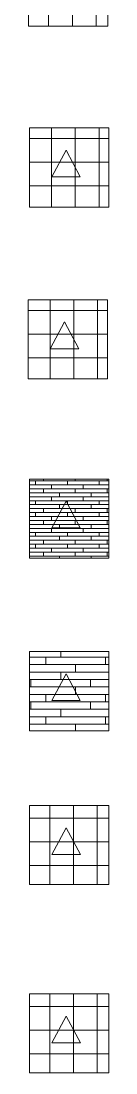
# Model space of a CAD drawing. Header units: millimetres. Extents: x -10915 to 60194, y -32941 to 46712.
# Drawn here: x 58153 to 60194, y -32941 to -6360 of the extents above; entities that cross this region are included whole.
import ezdxf

# ---------------------------------------------------------------- set-up
doc = ezdxf.new("R2010")
doc.units = ezdxf.units.MM
doc.layers.add('Линии', color=7, linetype='Continuous', lineweight=9, true_color=0x00a600)
doc.layers.add('Узлы', color=7, linetype='Continuous', lineweight=18)

msp = doc.modelspace()

# ---------------------------------------------------------------- hatches: boundary and pattern name
at = {"layer": 'Узлы', "lineweight": 9, "true_color": 0xc0c0c0}
h = msp.add_hatch(dxfattribs=at)
h.set_pattern_fill('FP_101', color=9, style=0, pattern_type=2)
h.set_pattern_definition([(270, (55070.4, -3612.2), (600, 4e-14), []), (0, (55070.4, -3612.2), (0, 600), [])])
h.paths.add_polyline_path([(58189.398, -6493.108), (60165.684, -6493.108), (60165.684, -4493.108), (58165.684, -4493.108), (58165.684, -6493.108)])
h = msp.add_hatch(dxfattribs=at)
h.set_pattern_fill('FP_96', color=9, style=0, pattern_type=2)
h.set_pattern_definition([(0, (56344.8, -14128.55), (0, 600), []), (90, (56344.8, -14128.55), (-600, 4e-14), [])])
h.paths.add_polyline_path([(58189.398, -11060.137), (60189.398, -11060.137), (60189.398, -9060.137), (58189.398, -9060.137)])
h = msp.add_hatch(dxfattribs=at)
h.set_pattern_fill('FP_97', color=9, style=0, pattern_type=2)
h.set_pattern_definition([(0, (56308.2, -18471.1), (0, 600), []), (90, (56308.2, -18471.1), (-600, 4e-14), [])])
h.paths.add_polyline_path([(60152.82, -15402.684), (60152.82, -13402.684), (58152.82, -13402.684), (58152.82, -15402.684), (58189.398, -15402.684)])
at = {"layer": 'Узлы', "lineweight": 9, "true_color": 0x808080}
h = msp.add_hatch(dxfattribs=at)
h.set_pattern_fill('FP_98', color=8, style=0, pattern_type=2)
h.set_pattern_definition([(0, (56344.77, -22980.72), (0, 100), []), (90, (56344.77, -22980.72), (-200, 200), [100, -700]), (90, (56744.77, -22880.72), (-200, 200), [100, -700])])
h.paths.add_polyline_path([(60189.398, -19932.312), (60189.398, -17932.312), (58189.398, -17932.312), (58189.398, -19932.312), (60165.684, -19932.312)])
at = {"layer": 'Узлы', "lineweight": 9, "true_color": 0xc0c0c0}
h = msp.add_hatch(dxfattribs=at)
h.set_pattern_fill('FP_102', color=9, style=0, pattern_type=2)
h.set_pattern_definition([(0, (56344.77, -27322.59), (0, 188), []), (90, (56344.77, -27322.6), (-376, 376), [188, -1316]), (90, (57096.77, -27134.6), (-376, 376), [188, -1316])])
h.paths.add_polyline_path([(58189.398, -24291.776), (60189.398, -24291.776), (60189.398, -22291.776), (58189.398, -22291.776)])
at = {"layer": 'Узлы', "lineweight": 9, "true_color": 0x808080}
h = msp.add_hatch(dxfattribs=at)
h.set_pattern_fill('FP_99', color=8, style=0, pattern_type=2)
h.set_pattern_definition([(270, (55098.4, -25300.75), (600, 4e-14), []), (0, (55098.4, -25300.75), (0, 600), [])])
h.paths.add_polyline_path([(60165.684, -28181.667), (60193.699, -28181.667), (60193.699, -26181.667), (58193.699, -26181.667), (58193.699, -28181.667), (60152.82, -28181.667)])
h = msp.add_hatch(dxfattribs=at)
h.set_pattern_fill('FP_100', color=8, style=0, pattern_type=2)
h.set_pattern_definition([(270, (55098.4, -30059.64), (600, 4e-14), []), (0, (55098.4, -30059.64), (0, 600), [])])
h.paths.add_polyline_path([(60165.684, -32940.559), (60193.699, -32940.559), (60193.699, -30940.559), (58193.699, -30940.559), (58193.699, -32940.559), (60152.82, -32940.559)])

# ---------------------------------------------------------------- linework, layer by layer
at = {"layer": 'Линии', "color": 7}
for p, q in [((58165.684, -4493.108), (58165.684, -6493.108)), ((60165.684, -6493.108), (60165.684, -4493.108)), ((58165.684, -6493.108), (60165.684, -6493.108)), ((60189.398, -9060.137), (58189.398, -9060.137)), ((58189.398, -9060.137), (58189.398, -11060.137)), ((60189.398, -11060.137), (60189.398, -9060.137)), ((58189.398, -11060.137), (60189.398, -11060.137)), ((60152.82, -13402.684), (58152.82, -13402.684)), ((58152.82, -13402.684), (58152.82, -15402.684)), ((60152.82, -15402.684), (60152.82, -13402.684)), ((58152.82, -15402.684), (60152.82, -15402.684)), ((60189.398, -17932.312), (58189.398, -17932.312)), ((58189.398, -17932.312), (58189.398, -19932.312)), ((60189.398, -19932.312), (60189.398, -17932.312)), ((58189.398, -19932.312), (60189.398, -19932.312)), ((60189.398, -22291.776), (58189.398, -22291.776)), ((58189.398, -22291.776), (58189.398, -24291.776)), ((60189.398, -24291.776), (60189.398, -22291.776)), ((58189.398, -24291.776), (60189.398, -24291.776)), ((60193.699, -26181.667), (58193.699, -26181.667)), ((58193.699, -26181.667), (58193.699, -28181.667)), ((60193.699, -28181.667), (60193.699, -26181.667)), ((58193.699, -28181.667), (60193.699, -28181.667)), ((60193.699, -30940.559), (58193.699, -30940.559)), ((58193.699, -30940.559), (58193.699, -32940.559)), ((60193.699, -32940.559), (60193.699, -30940.559)), ((58193.699, -32940.559), (60193.699, -32940.559))]:
    msp.add_line(p, q, dxfattribs=at)
at = {"layer": 'Линии', "color": 1, "true_color": 0xff0000}
for p, q in [((58751.307, -10297.993), (59111.307, -9620.932)), ((59471.307, -10297.993), (59111.307, -9620.932)), ((58751.307, -10297.993), (59471.307, -10297.993)), ((58714.729, -14640.541), (59074.729, -13963.479)), ((59434.729, -14640.541), (59074.729, -13963.479)), ((58714.729, -14640.541), (59434.729, -14640.541)), ((58751.307, -19170.169), (59111.307, -18493.107)), ((59471.307, -19170.169), (59111.307, -18493.107)), ((58751.307, -19170.169), (59471.307, -19170.169)), ((58751.307, -23529.632), (59111.307, -22852.571)), ((59471.307, -23529.632), (59111.307, -22852.571)), ((58751.307, -23529.632), (59471.307, -23529.632)), ((58755.608, -27419.523), (59115.608, -26742.462)), ((59475.608, -27419.523), (59115.608, -26742.462)), ((58755.608, -27419.523), (59475.608, -27419.523)), ((58755.608, -32178.415), (59115.608, -31501.354)), ((59475.608, -32178.415), (59115.608, -31501.354)), ((58755.608, -32178.415), (59475.608, -32178.415))]:
    msp.add_line(p, q, dxfattribs=at)

doc.saveas('drawing.dxf')
